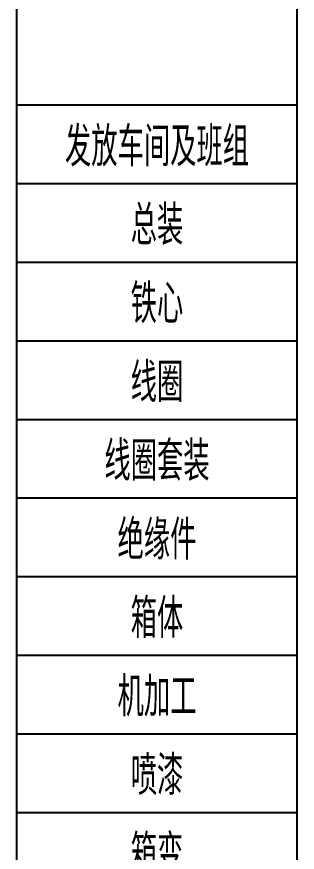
# Model space of a CAD drawing. Header units: millimetres. Extents: x -1000 to 22760, y -400 to 16400.
# Drawn here: x -1000 to 0, y 11739 to 14715 of the extents above; entities that cross this region are included whole.
import ezdxf
from ezdxf.enums import TextEntityAlignment as Align

# ---------------------------------------------------------------- set-up
doc = ezdxf.new("R2010")
doc.units = ezdxf.units.MM
doc.header["$LTSCALE"] = 400
doc.layers.add('5文字层', color=6, linetype='Continuous', lineweight=25)
doc.layers.add('tablist', color=3, linetype='Continuous', lineweight=25)
doc.layers.add('图框层', color=7, linetype='Continuous')
doc.styles.add('PC_TEXTSTYLE', font='txt.shx', dxfattribs={"width": 0.67, "bigfont": 'hztxt.shx'})

# ---------------------------------------------------------------- blocks, each defined once
blk = doc.blocks.new('PC_TYDH_BLOCK')
at = {"layer": 'tablist'}
for p, q in [((0, -40), (-25, -40)), ((0, -47), (-25, -47)), ((0, -54), (-25, -54)), ((0, -61), (-25, -61)), ((0, -68), (-25, -68)), ((0, -75), (-25, -75)), ((0, -82), (-25, -82)), ((0, -89), (-25, -89)), ((0, -96), (-25, -96)), ((0, -103), (-25, -103))]:
    blk.add_line(p, q, dxfattribs=at)
at = {"layer": '5文字层', "style": 'PC_TEXTSTYLE', "width": 0.67}
for s, p in [('发放车间及班组', (-12.5, -43.5)), ('总装', (-12.5, -50.5)), ('铁心', (-12.5, -57.5)), ('线圈', (-12.5, -64.5)), ('线圈套装', (-12.5, -71.5)), ('绝缘件', (-12.5, -78.5)), ('箱体', (-12.5, -85.5)), ('机加工', (-12.5, -92.5)), ('喷漆', (-12.5, -99.5)), ('箱变', (-12.5, -106.5))]:
    blk.add_text(s, height=3.5, dxfattribs=at).set_placement(p, align=Align.MIDDLE)
at = {"layer": '5文字层', "style": 'PC_TEXTSTYLE', "width": 1.815486}
blk.add_attdef('图样代号', text='', height=7, rotation=180, dxfattribs=at).set_placement((58.24, -2.403), (2.346, -2.403), align=Align.FIT)

msp = doc.modelspace()

# ---------------------------------------------------------------- linework, layer by layer
at = {"layer": 'tablist'}
msp.add_line((-1000, -400), (-1000, 16400), dxfattribs=at)
at = {"layer": '图框层'}
msp.add_line((0, 0), (0, 16000), dxfattribs=at)

# ---------------------------------------------------------------- block references
at = {"layer": '图框层', "xscale": 40, "yscale": 40, "zscale": 40}
msp.add_blockref('PC_TYDH_BLOCK', (0, 16000), dxfattribs=at)

doc.saveas('drawing.dxf')
